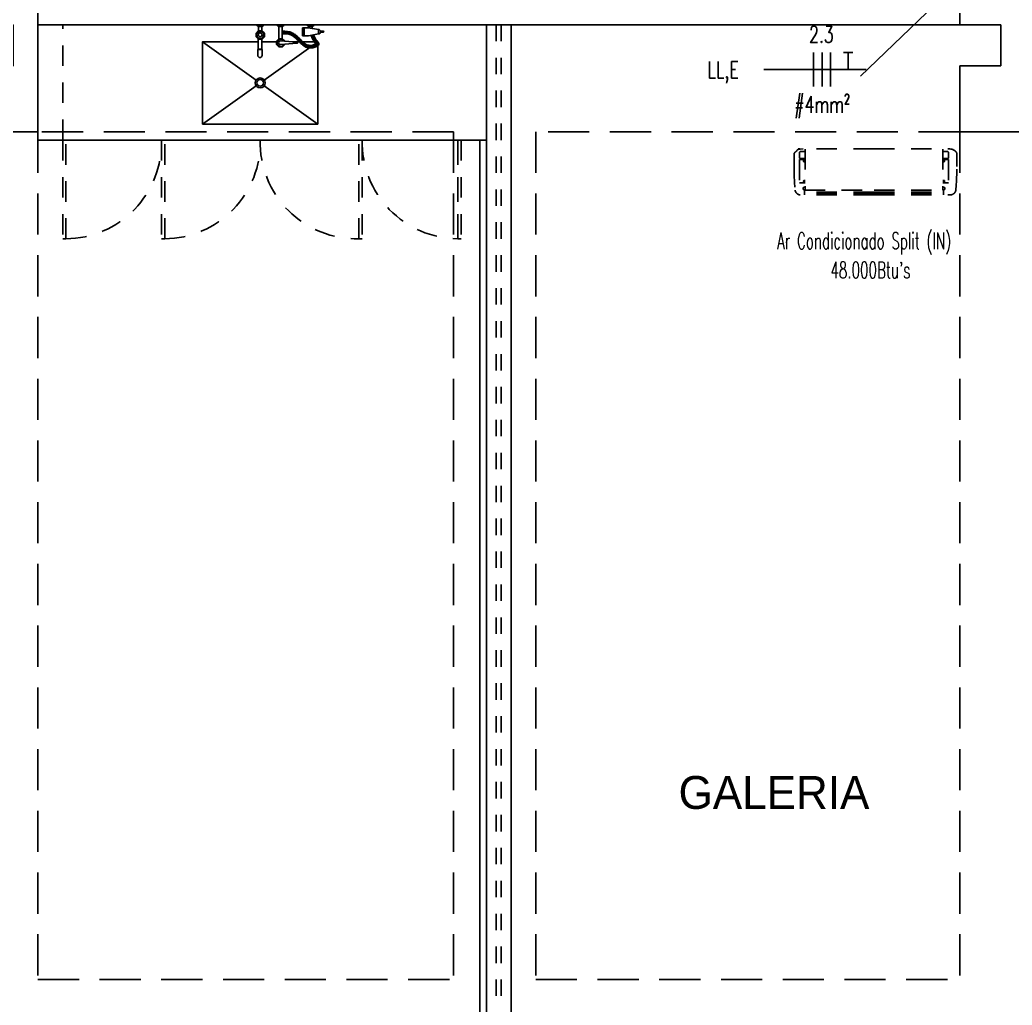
# Model space of a CAD drawing. Extents: x 17.6 to 65.2, y 116.5 to 153.5.
# Drawn here: x 33.53 to 39.56, y 143.02 to 149 of the extents above; entities that cross this region are included whole.
import ezdxf

# ---------------------------------------------------------------- set-up
doc = ezdxf.new("R2010")
doc.units = 0
doc.header["$MEASUREMENT"] = 0
for name, pattern in [('DASHDOTX2', [2, 1, -0.5, 0, -0.5]), ('HIDDEN', [0.375, 0.25, -0.125]), ('HIDDEN2', [0.1875, 0.125, -0.0625])]:
    doc.linetypes.add(name, pattern=pattern)
for name, color, linetype in [('E-INDICAÇÃO', 9, 'CONTINUOUS'), ('INST_-_AR_CONDICIONADO', 1, 'CONTINUOUS'), ('INST_-_MATRIZ', 9, 'CONTINUOUS'), ('INST_-_PILAR', 6, 'CONTINUOUS')]:
    doc.layers.add(name, color=color, linetype=linetype)
doc.styles.add('CITYBLUEPRINT', font='cibt____.pfb')
doc.styles.add('ROMANS9', font='ROMANS9.SHX')
doc.styles.add('TICK-50', font='ROMANS.SHX', dxfattribs={"height": 0.1, "bigfont": 'alf.shx'})

# ---------------------------------------------------------------- blocks, each defined once
blk = doc.blocks.new('A$C5F63529B')
at = {"layer": 'INST_-_MATRIZ'}
h = blk.add_hatch(dxfattribs=at)
h.set_pattern_fill('ANSI31', color=256, scale=0.03, style=0)
h.set_pattern_definition([(45, (-61.4546843, -1771.664634), (-0.0026516504294, 0.0026516504294), [])])
h.paths.add_polyline_path([(0.1629, 0.0333), (0.157, 0.0389), (0.1508, 0.0451), (0.1443, 0.0517, 0.001194), (0.1443, 0.0518), (0.1375, 0.0586, 0.004819), (0.1373, 0.0588), (0.1303, 0.0657, 0.008876), (0.1299, 0.066), (0.1225, 0.0728, 0.015233), (0.1218, 0.0734), (0.1138, 0.0798, 0.021779), (0.1128, 0.0806), (0.1041, 0.0864, 0.0275), (0.1027, 0.0872), (0.093, 0.0922, 0.03177), (0.0913, 0.093), (0.0806, 0.0969, 0.033963), (0.0786, 0.0975), (0.0667, 0.1002, 0.033835), (0.0647, 0.1005), (0.0512, 0.1016, 0.020442), (0.05, 0.1016, 0.01128), (0.0493, 0.1016), (0.0346, 0.1009), (0.0346, 0.0859), (0.0356, 0.086), (0.0384, 0.0862), (0.0425, 0.0864), (0.0478, 0.0864), (0.0539, 0.0863), (0.0606, 0.0858), (0.0676, 0.0849), (0.0745, 0.0835), (0.0813, 0.0815), (0.0878, 0.0788), (0.0941, 0.0756), (0.1002, 0.0718), (0.1062, 0.0676), (0.1121, 0.0628), (0.1179, 0.0577), (0.1237, 0.0521), (0.1294, 0.0462), (0.1352, 0.04), (0.1411, 0.0339), (0.147, 0.0278), (0.1531, 0.022), (0.1593, 0.0166), (0.1657, 0.0119), (0.1723, 0.0079), (0.1791, 0.0047), (0.1862, 0.0025), (0.1933, 0.0009), (0.2005, 0.0002), (0.2076, 0), (0.2145, 0.0004), (0.2213, 0.0014), (0.2277, 0.0027), (0.2338, 0.0045), (0.2394, 0.0066), (0.2444, 0.009), (0.2488, 0.0116), (0.2523, 0.0145), (0.255, 0.0176), (0.2567, 0.0209), (0.2572, 0.0244), (0.2567, 0.0279), (0.2551, 0.0315), (0.2528, 0.0353), (0.2499, 0.0391), (0.2466, 0.043), (0.2432, 0.047), (0.2398, 0.0511), (0.2367, 0.0552), (0.2341, 0.0594), (0.2318, 0.0635), (0.23, 0.0674), (0.2286, 0.0709), (0.2275, 0.074), (0.2267, 0.0765), (0.2262, 0.0783), (0.226, 0.0793), (0.2111, 0.0762), (0.2146, 0.0651, 0.032323), (0.2153, 0.0633), (0.2188, 0.0556, 0.024403), (0.2195, 0.0543), (0.2236, 0.0471, 0.016117), (0.2242, 0.0463), (0.2286, 0.0398, 0.001777), (0.2286, 0.0397, 0.005545), (0.2288, 0.0394), (0.233, 0.0335), (0.2365, 0.0285), (0.2387, 0.0249), (0.2391, 0.0239), (0.2387, 0.0235), (0.2365, 0.022), (0.2333, 0.0203), (0.229, 0.0187), (0.2241, 0.0173), (0.2187, 0.0161), (0.2131, 0.0154), (0.2073, 0.015), (0.2015, 0.0151), (0.1957, 0.0158), (0.1901, 0.017), (0.1846, 0.0187), (0.1793, 0.0212), (0.174, 0.0244), (0.1686, 0.0284)])
for p, q in [((0.0046, 0.1405), (0.0446, 0.1405)), ((0.0146, 0.1305), (0.0346, 0.1305)), ((0.0146, 0.0556), (0.0146, 0.1305)), ((0.0346, 0.0556), (0.0346, 0.1305)), ((0.1933, 0.1226), (0.158, 0.122)), ((0.158, 0.0873), (0.158, 0.122)), ((0.1641, 0.0725), (0.1641, 0.122)), ((0.1686, 0.0725), (0.1686, 0.122)), ((0.1867, 0.1405), (0.2267, 0.1405)), ((0.1933, 0.1226), (0.2547, 0.1119)), ((0.1967, 0.1305), (0.2167, 0.1305)), ((0.1967, 0.1305), (0.1967, 0.122)), ((0.2167, 0.1305), (0.2167, 0.1185)), ((0.158, 0.0873), (0.158, 0.0725)), ((0.1935, 0.0726), (0.158, 0.0725)), ((0.1935, 0.0726), (0.2549, 0.0852)), ((0.2547, 0.1119), (0.2549, 0.0852)), ((0.2673, 0.1032), (0.284, 0.1019)), ((0.2673, 0.0938), (0.284, 0.0952)), ((0.0252, 0.0434), (0.126, 0.035)), ((0.0252, 0.02), (0.126, 0.0284))]:
    blk.add_line(p, q, dxfattribs=at)
blk.add_lwpolyline([(0.2111, 0.0762), (0.2146, 0.0651, 0.032323), (0.2153, 0.0633), (0.2188, 0.0556, 0.024403), (0.2195, 0.0543), (0.2236, 0.0471, 0.016117), (0.2242, 0.0463), (0.2286, 0.0398, 0.007322), (0.2288, 0.0394), (0.233, 0.0335), (0.2365, 0.0285), (0.2387, 0.0249), (0.2391, 0.0239), (0.2387, 0.0235), (0.2365, 0.022), (0.2333, 0.0203), (0.229, 0.0187), (0.2241, 0.0173), (0.2187, 0.0161), (0.2131, 0.0154), (0.2073, 0.015), (0.2015, 0.0151), (0.1957, 0.0158), (0.1901, 0.017), (0.1846, 0.0187), (0.1793, 0.0212), (0.174, 0.0244), (0.1686, 0.0284), (0.1629, 0.0333), (0.157, 0.0389), (0.1508, 0.0451), (0.1443, 0.0517, 0.001194), (0.1443, 0.0518), (0.1375, 0.0586, 0.004819), (0.1373, 0.0588), (0.1303, 0.0657, 0.008876), (0.1299, 0.066), (0.1225, 0.0728, 0.015233), (0.1218, 0.0734), (0.1138, 0.0798, 0.021779), (0.1128, 0.0806), (0.1041, 0.0864, 0.0275), (0.1027, 0.0872), (0.093, 0.0922, 0.03177), (0.0913, 0.093), (0.0806, 0.0969, 0.033963), (0.0786, 0.0975), (0.0667, 0.1002, 0.033835), (0.0647, 0.1005), (0.0512, 0.1016, 0.03173), (0.0493, 0.1016), (0.0342, 0.1009)], format="xyb", dxfattribs=at)
for points in [[(0.226, 0.0793), (0.2262, 0.0783), (0.2267, 0.0765), (0.2275, 0.074), (0.2286, 0.0709), (0.23, 0.0674), (0.2318, 0.0635), (0.2341, 0.0594), (0.2367, 0.0552), (0.2398, 0.0511), (0.2432, 0.047), (0.2466, 0.043), (0.2499, 0.0391), (0.2528, 0.0353), (0.2551, 0.0315), (0.2567, 0.0279), (0.2572, 0.0244), (0.2567, 0.0209), (0.255, 0.0176), (0.2523, 0.0145), (0.2488, 0.0116), (0.2444, 0.009), (0.2394, 0.0066), (0.2338, 0.0045), (0.2277, 0.0027), (0.2213, 0.0014), (0.2145, 0.0004), (0.2076, 0), (0.2005, 0.0002), (0.1933, 0.0009), (0.1862, 0.0025), (0.1791, 0.0047), (0.1723, 0.0079), (0.1657, 0.0119), (0.1593, 0.0166), (0.1531, 0.022), (0.147, 0.0278), (0.1411, 0.0339), (0.1352, 0.04), (0.1294, 0.0462), (0.1237, 0.0521), (0.1179, 0.0577), (0.1121, 0.0628), (0.1062, 0.0676), (0.1002, 0.0718), (0.0941, 0.0756), (0.0878, 0.0788), (0.0813, 0.0815), (0.0745, 0.0835), (0.0676, 0.0849), (0.0606, 0.0858), (0.0539, 0.0863), (0.0478, 0.0864), (0.0425, 0.0864), (0.0384, 0.0862), (0.0356, 0.086), (0.0346, 0.0859)], [(0.0501, 0.0221), (0.0501, 0.0205), (0.0355, 0.0058), (0.0148, 0.0056), (0.0001, 0.0202), (0, 0.0409), (0.0146, 0.0556), (0.0353, 0.0558), (0.0499, 0.0413)], [(0.2393, 0.0239), (0.2393, 0.0239)]]:
    blk.add_lwpolyline(points, dxfattribs=at)
for centre, radius, start, end in [((0.0146, 0.1405), 0.01, 180, 270), ((0.0346, 0.1405), 0.01, 270, 0), ((0.1967, 0.1405), 0.01, 180, 270), ((0.2167, 0.1405), 0.01, 270, 0), ((0.2548, 0.0986), 0.0133, 270.50292, 90.50292), ((0.284, 0.0985), 0.00332, 270, 90), ((0.0251, 0.0307), 0.0217, 30.80455, 335.35814), ((0.0241, 0.0317), 0.0117, 84.52553, 275.47447), ((0.126, 0.0317), 0.00332, 270, 90)]:
    blk.add_arc(centre, radius, start, end, dxfattribs=at)
blk = doc.blocks.new('A$C133F6AED')
at = {"layer": 'INST_-_MATRIZ'}
for p, q in [((0.0046, 0.1989), (0.0446, 0.1989)), ((0.0146, 0.1889), (0.0346, 0.1889)), ((0.0146, 0.1615), (0.0146, 0.1889)), ((0.0346, 0.1616), (0.0346, 0.1889)), ((0, 0.1467), (0.0146, 0.1615)), ((0.0001, 0.126), (0, 0.1467)), ((0.0148, 0.1115), (0.0001, 0.126)), ((0.0146, 0.1615), (0.0353, 0.1616)), ((0.0353, 0.1616), (0.0499, 0.1471)), ((0.0501, 0.1263), (0.0355, 0.1116)), ((0.0501, 0.1279), (0.0501, 0.1263)), ((0.0112, 0.1161), (0.0112, 0.0492)), ((0.0355, 0.1116), (0.0148, 0.1115)), ((0.0346, 0.114), (0.0346, 0.0492)), ((0.0357, 0.0492), (0.0101, 0.0492)), ((0.0101, 0.0492), (0.0101, 0.0128)), ((0.0346, 0.0505), (0.0112, 0.0505)), ((0.0357, 0.0492), (0.0357, 0.0128))]:
    blk.add_line(p, q, dxfattribs=at)
at = {"layer": 'INST_-_MATRIZ', "ltscale": 0.05}
for p, q in [((0.0437, 0.1477), (0.0448, 0.1275)), ((0.0499, 0.1471), (0.0501, 0.1279))]:
    blk.add_line(p, q, dxfattribs=at)
at = {"layer": 'INST_-_MATRIZ'}
for centre, radius, start, end in [((0.0146, 0.1989), 0.01, 180, 270), ((0.0346, 0.1989), 0.01, 270, 0), ((0.0251, 0.1365), 0.0217, 30.80455, 335.35814), ((0.0241, 0.1375), 0.0117, 84.52553, 275.47447), ((0.0241, 0.1375), 0.0117, 264.52553, 95.47447), ((0.0229, 0.0128), 0.0128, 180, 0)]:
    blk.add_arc(centre, radius, start, end, dxfattribs=at)
blk = doc.blocks.new('A$C6A757802')
at = {"layer": 'E-INDICAÇÃO', "ltscale": 0.01}
blk.add_hatch(color=1, dxfattribs=at).paths.add_polyline_path([(0, 0), (0.1926, 0.0321), (0.1926, 0)])
at = {"layer": 'E-INDICAÇÃO', "color": 1, "ltscale": 0.01}
blk.add_line((0, 0), (0.7408, 0), dxfattribs=at)

msp = doc.modelspace()

# ---------------------------------------------------------------- linework, layer by layer
at = {"layer": 'INST_-_AR_CONDICIONADO', "color": 3}
for p, q in [((38.3558, 148.5997), (38.3558, 148.8057)), ((38.4076, 148.5997), (38.4076, 148.8057)), ((38.4593, 148.5997), (38.4593, 148.8057)), ((38.5378, 148.8053), (38.5932, 148.8053)), ((38.5655, 148.7022), (38.5655, 148.8053))]:
    msp.add_line(p, q, dxfattribs=at)
at = {"layer": 'INST_-_AR_CONDICIONADO'}
msp.add_line((38.6742, 148.7022), (38.0542, 148.7022), dxfattribs=at)
at = {"layer": 'INST_-_AR_CONDICIONADO', "color": 1, "linetype": 'HIDDEN2'}
for p, q in [((38.2372, 148.1892), (38.2372, 148.1132)), ((38.7228, 148.2196), (38.2628, 148.2196)), ((38.2703, 148.1971), (38.2703, 148.1676)), ((38.2922, 148.2196), (38.2746, 148.2192)), ((38.305, 148.2037), (38.2769, 148.2037)), ((38.305, 148.2195), (38.305, 147.969)), ((38.7228, 148.2196), (39.1828, 148.2196)), ((39.1406, 148.2195), (39.1406, 147.969)), ((39.1406, 148.2037), (39.1687, 148.2037)), ((39.171, 148.2196), (39.1886, 148.2192)), ((39.1753, 148.1971), (39.1753, 148.1676)), ((39.226, 148.1896), (39.226, 148.1135)), ((38.2703, 148.156), (38.2703, 148.0147)), ((38.2703, 148.156), (38.305, 148.156)), ((38.2769, 148.161), (38.305, 148.161)), ((38.2982, 148.1506), (38.305, 148.1506)), ((38.2982, 148.1424), (38.305, 148.1424)), ((39.1687, 148.161), (39.1406, 148.161)), ((39.1753, 148.156), (39.1406, 148.156)), ((39.1474, 148.1506), (39.1406, 148.1506)), ((39.1474, 148.1424), (39.1406, 148.1424)), ((39.1753, 148.156), (39.1753, 148.0147)), ((38.2703, 148.0147), (38.305, 148.0147)), ((38.2982, 148.0283), (38.305, 148.0283)), ((38.2982, 148.0201), (38.305, 148.0201)), ((39.1474, 148.0283), (39.1406, 148.0283)), ((39.1474, 148.0201), (39.1406, 148.0201)), ((39.1753, 148.0147), (39.1406, 148.0147)), ((38.7228, 147.9406), (38.2746, 147.9406)), ((38.2918, 147.9765), (38.2918, 147.9823)), ((38.2947, 147.9856), (38.305, 147.9868)), ((38.305, 147.9721), (38.2947, 147.9732)), ((38.3011, 147.969), (38.3011, 147.9406)), ((38.3011, 147.969), (38.7228, 147.969)), ((38.7228, 147.9569), (38.3011, 147.9568)), ((38.7228, 147.9489), (38.3011, 147.9489)), ((38.4669, 147.9569), (38.4669, 147.9406)), ((38.6375, 147.9569), (38.6375, 147.9406)), ((38.7228, 147.969), (39.1445, 147.969)), ((38.7228, 147.9569), (39.1445, 147.9568)), ((38.7228, 147.9489), (39.1445, 147.9489)), ((38.7228, 147.9406), (39.171, 147.9406)), ((38.8081, 147.9569), (38.8081, 147.9406)), ((38.9787, 147.9569), (38.9787, 147.9406)), ((39.1509, 147.9856), (39.1406, 147.9868)), ((39.1406, 147.9721), (39.1509, 147.9732)), ((39.1445, 147.969), (39.1445, 147.9406)), ((39.1538, 147.9765), (39.1538, 147.9823)), ((39.171, 147.9406), (39.1886, 147.9409))]:
    msp.add_line(p, q, dxfattribs=at)
for centre, radius, start, end in [((38.2769, 148.1971), 0.0066, 90, 180), ((39.1687, 148.1971), 0.0066, 0, 90), ((39.9242, 148.1132), 1.687, 180, 184.82307), ((38.2769, 148.1676), 0.0066, 180, 270), ((38.2982, 148.1465), 0.00411, 90, 270), ((39.1474, 148.1465), 0.00411, 270, 90), ((39.1687, 148.1676), 0.0066, 270, 0), ((37.539, 148.1135), 1.687, 355.17693, 0), ((38.2982, 148.0242), 0.00411, 90, 270), ((39.1474, 148.0242), 0.00411, 270, 90), ((38.2951, 147.9823), 0.0033, 96.95495, 180), ((38.2951, 147.9765), 0.0033, 180, 263.70862), ((39.1505, 147.9823), 0.0033, 0, 83.04505), ((39.1505, 147.9765), 0.0033, 276.29138, 0)]:
    msp.add_arc(centre, radius, start, end, dxfattribs=at)
for points, start_tangent, end_tangent in [([(38.2372, 148.1892), (38.238, 148.1917), (38.2402, 148.1959), (38.2434, 148.2001), (38.2475, 148.2039), (38.2524, 148.2073), (38.2557, 148.2092)], (0.237258, 0.971447), (0.890762, 0.45447)), ([(38.274, 148.2192), (38.2695, 148.2187), (38.2653, 148.2177), (38.2615, 148.2164), (38.2582, 148.2146), (38.2554, 148.2124)], (-0.999258, -0.038514), (-0.726573, -0.687089)), ([(39.1892, 148.2192), (39.1937, 148.2187), (39.1979, 148.2177), (39.2017, 148.2164), (39.205, 148.2146), (39.2078, 148.2124)], (0.999258, -0.038514), (0.726573, -0.687089)), ([(39.2073, 148.2135), (39.2083, 148.2129), (39.2124, 148.2103), (39.2161, 148.2074), (39.2194, 148.2042), (39.2221, 148.2007), (39.2242, 148.1971), (39.2255, 148.1933), (39.226, 148.1896)], (0.880559, -0.473936), (0, -1)), ([(38.2746, 147.9406), (38.2706, 147.941), (38.2659, 147.9424), (38.261, 147.9448), (38.2563, 147.948), (38.252, 147.952), (38.2485, 147.9565), (38.2458, 147.9612), (38.2441, 147.9658), (38.2434, 147.9697)], (-0.999837, 0.018072), (-0.085044, 0.996377)), ([(39.1886, 147.9409), (39.1926, 147.9414), (39.1973, 147.9427), (39.2022, 147.9451), (39.2069, 147.9484), (39.2112, 147.9523), (39.2147, 147.9568), (39.2174, 147.9615), (39.2191, 147.9661), (39.2198, 147.97)], (0.999837, 0.018072), (0.085044, 0.996377))]:
    msp.add_spline(points, degree=3, dxfattribs=dict(at, start_tangent=start_tangent, end_tangent=end_tangent))
at = {"layer": 'INST_-_MATRIZ'}
for p, q in [((33.6434, 148.9742), (39.2434, 148.9742)), ((36.3684, 148.9742), (36.3684, 139.8992)), ((36.5184, 148.9742), (36.5184, 140.0492)), ((34.6441, 148.8712), (34.9697, 148.6387)), ((35.0185, 148.6387), (35.3441, 148.8712)), ((35.253, 148.8698), (35.324, 148.8702)), ((34.6441, 148.3712), (34.9697, 148.6038)), ((35.0185, 148.6038), (35.3441, 148.3712)), ((33.6434, 148.2742), (33.6434, 148.3242)), ((33.6434, 148.2742), (36.3684, 148.2742)), ((33.8141, 148.2742), (33.7941, 148.2742)), ((36.3284, 140.0492), (36.3284, 148.2742))]:
    msp.add_line(p, q, dxfattribs=at)
at = {"layer": 'INST_-_MATRIZ', "linetype": 'HIDDEN', "ltscale": 0.5}
for p, q in [((33.7941, 148.2742), (33.7941, 148.9742)), ((33.7941, 148.2742), (33.7941, 147.6742)), ((33.8141, 147.6742), (33.8141, 148.2742)), ((34.3941, 148.2742), (34.3941, 147.6742)), ((34.4141, 147.6742), (34.4141, 148.2742)), ((35.5941, 147.6742), (35.5941, 148.2742)), ((35.6141, 148.2742), (35.6141, 147.6742)), ((36.1941, 148.2742), (36.1941, 147.6742)), ((36.1941, 147.6742), (36.1941, 148.2742)), ((36.2141, 148.2742), (36.2141, 147.6742)), ((33.7941, 147.6742), (33.8141, 147.6742)), ((34.3941, 147.6742), (34.4141, 147.6742)), ((35.6141, 147.6742), (35.5941, 147.6742)), ((36.2141, 147.6742), (36.1941, 147.6742))]:
    msp.add_line(p, q, dxfattribs=at)
at = {"layer": 'INST_-_MATRIZ', "linetype": 'DASHDOTX2', "ltscale": 0.05}
for p, q in [((36.4283, 148.9742), (36.4283, 140.0492)), ((36.4583, 148.9742), (36.4583, 140.0492))]:
    msp.add_line(p, q, dxfattribs=at)
at = {"layer": 'INST_-_MATRIZ', "linetype": 'HIDDEN'}
for p, q in [((33.6433, 148.3242), (33.6433, 143.1741)), ((36.1683, 148.3242), (33.6433, 148.3242)), ((36.1683, 148.3242), (36.1683, 143.1741)), ((39.2433, 148.3242), (36.6683, 148.3242)), ((36.6683, 148.3242), (36.6683, 143.1741)), ((39.2433, 148.3242), (39.2433, 143.1741)), ((33.6433, 143.1741), (36.1683, 143.1741)), ((36.6683, 143.1741), (39.2433, 143.1741))]:
    msp.add_line(p, q, dxfattribs=at)
at = {"layer": 'INST_-_MATRIZ'}
for points in [[(34.9808, 148.8712), (34.6441, 148.8712), (34.6441, 148.3712), (35.3441, 148.3712), (35.3441, 148.8472)], [(35.0931, 148.8712), (35.0041, 148.8712)], [(35.2306, 148.8712), (35.1884, 148.8712)]]:
    msp.add_lwpolyline(points, dxfattribs=at)
for radius in [0.03, 0.02]:
    msp.add_circle((34.9941, 148.6212), radius, dxfattribs=at)
at = {"layer": 'INST_-_MATRIZ', "linetype": 'HIDDEN', "ltscale": 0.5}
for centre, radius, start, end in [((33.8091, 148.2593), 0.5852, 270.48956, 1.45249), ((34.4091, 148.2593), 0.5852, 270.48956, 1.45249), ((35.5794, 148.2594), 0.5855, 178.5586, 271.4414), ((36.1991, 148.2593), 0.5852, 178.54751, 269.51044)]:
    msp.add_arc(centre, radius, start, end, dxfattribs=at)
at = {"layer": 'INST_-_PILAR', "ltscale": 0.5}
for p, q in [((39.2433, 148.9742), (39.2433, 149.1742)), ((39.2433, 148.9742), (39.4933, 148.9742)), ((39.4933, 148.7242), (39.4933, 148.9742)), ((39.2433, 148.3242), (39.2433, 148.7242)), ((39.2433, 148.7242), (39.4933, 148.7242)), ((39.2433, 148.3242), (39.6433, 148.3242))]:
    msp.add_line(p, q, dxfattribs=at)
msp.add_lwpolyline([(33.4933, 148.9742), (33.2433, 148.9742), (33.2433, 149.1742), (33.6433, 149.1742), (33.6433, 148.3242), (33.2433, 148.3242), (33.2433, 148.7242), (33.4933, 148.7242)], close=True, dxfattribs=at)

# ---------------------------------------------------------------- block references
at = {"layer": 'INST_-_AR_CONDICIONADO', "xscale": -1, "rotation": 43.97792399282626}
msp.add_blockref('A$C6A757802', (39.1742, 149.1757), dxfattribs=at)
at = {"layer": 'INST_-_MATRIZ'}
for name, p in [('A$C133F6AED', (34.9695, 148.7753)), ('A$C5F63529B', (35.0931, 148.8337))]:
    msp.add_blockref(name, p, dxfattribs=at)

# ---------------------------------------------------------------- texts
at = {"layer": 'INST_-_AR_CONDICIONADO', "color": 3, "style": 'TICK-50', "width": 0.7}
for s, p in [('2.3', (38.328, 148.8658)), ('LL,E', (37.7124, 148.6504)), ('#4mm²', (38.2383, 148.4403))]:
    msp.add_text(s, height=0.1, dxfattribs=at).set_placement(p)
at = {"layer": 'INST_-_AR_CONDICIONADO', "color": 2, "style": 'ROMANS9', "width": 0.6}
for s, p in [('Ar Condicionado Split (IN) ', (38.1341, 147.6116)), ("48.000Btu's", (38.458, 147.4342))]:
    msp.add_text(s, height=0.1, dxfattribs=at).set_placement(p)
at = {"layer": 'INST_-_AR_CONDICIONADO', "color": 4, "style": 'CITYBLUEPRINT'}
msp.add_text('GALERIA', height=0.2, dxfattribs=at).set_placement((37.5354, 144.2105))

doc.saveas('drawing.dxf')
